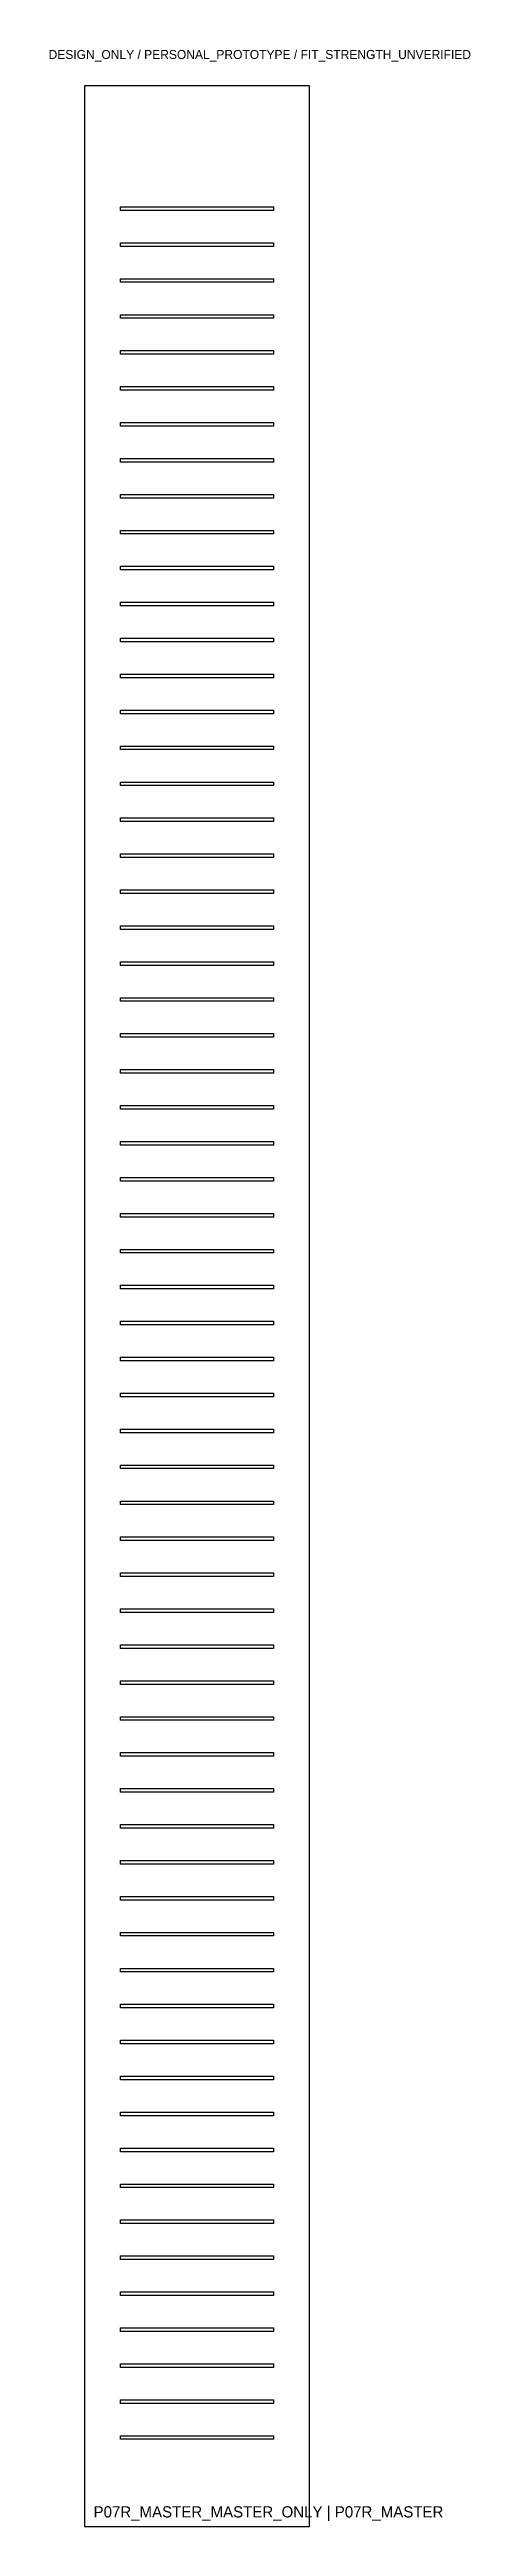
# Model space of a CAD drawing. Header units: millimetres. Extents: x 2 to 96, y 10 to 561.
import ezdxf

# ---------------------------------------------------------------- set-up
doc = ezdxf.new("R2010")
doc.units = ezdxf.units.MM
for name, color, linetype in [('ANNOTATION_NOT_CUT', 7, 'Continuous'), ('CUT_INNER', 3, 'Continuous'), ('CUT_OUTER', 1, 'Continuous')]:
    doc.layers.add(name, color=color, linetype=linetype)

msp = doc.modelspace()

# ---------------------------------------------------------------- linework, layer by layer
at = {"layer": 'CUT_INNER'}
for points in [[(18, 525.4), (18, 526.2), (52, 526.2), (52, 525.4)], [(18, 517.4), (18, 518.2), (52, 518.2), (52, 517.4)], [(18, 509.4), (18, 510.2), (52, 510.2), (52, 509.4)], [(18, 501.4), (18, 502.2), (52, 502.2), (52, 501.4)], [(18, 493.4), (18, 494.2), (52, 494.2), (52, 493.4)], [(18, 485.4), (18, 486.2), (52, 486.2), (52, 485.4)], [(18, 477.4), (18, 478.2), (52, 478.2), (52, 477.4)], [(18, 469.4), (18, 470.2), (52, 470.2), (52, 469.4)], [(18, 461.4), (18, 462.2), (52, 462.2), (52, 461.4)], [(18, 453.4), (18, 454.2), (52, 454.2), (52, 453.4)], [(18, 445.4), (18, 446.2), (52, 446.2), (52, 445.4)], [(18, 437.4), (18, 438.2), (52, 438.2), (52, 437.4)], [(18, 429.4), (18, 430.2), (52, 430.2), (52, 429.4)], [(18, 421.4), (18, 422.2), (52, 422.2), (52, 421.4)], [(18, 413.4), (18, 414.2), (52, 414.2), (52, 413.4)], [(18, 405.4), (18, 406.2), (52, 406.2), (52, 405.4)], [(18, 397.4), (18, 398.2), (52, 398.2), (52, 397.4)], [(18, 389.4), (18, 390.2), (52, 390.2), (52, 389.4)], [(18, 381.4), (18, 382.2), (52, 382.2), (52, 381.4)], [(18, 373.4), (18, 374.2), (52, 374.2), (52, 373.4)], [(18, 365.4), (18, 366.2), (52, 366.2), (52, 365.4)], [(18, 357.4), (18, 358.2), (52, 358.2), (52, 357.4)], [(18, 349.4), (18, 350.2), (52, 350.2), (52, 349.4)], [(18, 341.4), (18, 342.2), (52, 342.2), (52, 341.4)], [(18, 333.4), (18, 334.2), (52, 334.2), (52, 333.4)], [(18, 325.4), (18, 326.2), (52, 326.2), (52, 325.4)], [(18, 317.4), (18, 318.2), (52, 318.2), (52, 317.4)], [(18, 309.4), (18, 310.2), (52, 310.2), (52, 309.4)], [(18, 301.4), (18, 302.2), (52, 302.2), (52, 301.4)], [(18, 293.4), (18, 294.2), (52, 294.2), (52, 293.4)], [(18, 285.4), (18, 286.2), (52, 286.2), (52, 285.4)], [(18, 277.4), (18, 278.2), (52, 278.2), (52, 277.4)], [(18, 269.4), (18, 270.2), (52, 270.2), (52, 269.4)], [(18, 261.4), (18, 262.2), (52, 262.2), (52, 261.4)], [(18, 253.4), (18, 254.2), (52, 254.2), (52, 253.4)], [(18, 245.4), (18, 246.2), (52, 246.2), (52, 245.4)], [(18, 237.4), (18, 238.2), (52, 238.2), (52, 237.4)], [(18, 229.4), (18, 230.2), (52, 230.2), (52, 229.4)], [(18, 221.4), (18, 222.2), (52, 222.2), (52, 221.4)], [(18, 213.4), (18, 214.2), (52, 214.2), (52, 213.4)], [(18, 205.4), (18, 206.2), (52, 206.2), (52, 205.4)], [(18, 197.4), (18, 198.2), (52, 198.2), (52, 197.4)], [(18, 189.4), (18, 190.2), (52, 190.2), (52, 189.4)], [(18, 181.4), (18, 182.2), (52, 182.2), (52, 181.4)], [(18, 173.4), (18, 174.2), (52, 174.2), (52, 173.4)], [(18, 165.4), (18, 166.2), (52, 166.2), (52, 165.4)], [(18, 157.4), (18, 158.2), (52, 158.2), (52, 157.4)], [(18, 149.4), (18, 150.2), (52, 150.2), (52, 149.4)], [(18, 141.4), (18, 142.2), (52, 142.2), (52, 141.4)], [(18, 133.4), (18, 134.2), (52, 134.2), (52, 133.4)], [(18, 125.4), (18, 126.2), (52, 126.2), (52, 125.4)], [(18, 117.4), (18, 118.2), (52, 118.2), (52, 117.4)], [(18, 110.2), (52, 110.2), (52, 109.4), (18, 109.4)], [(18, 101.4), (18, 102.2), (52, 102.2), (52, 101.4)], [(18, 93.4), (18, 94.2), (52, 94.2), (52, 93.4)], [(18, 85.4), (18, 86.2), (52, 86.2), (52, 85.4)], [(18, 77.4), (18, 78.2), (52, 78.2), (52, 77.4)], [(18, 69.4), (18, 70.2), (52, 70.2), (52, 69.4)], [(18, 61.4), (18, 62.2), (52, 62.2), (52, 61.4)], [(18, 53.4), (18, 54.2), (52, 54.2), (52, 53.4)], [(18, 45.4), (18, 46.2), (52, 46.2), (52, 45.4)], [(18, 37.4), (18, 38.2), (52, 38.2), (52, 37.4)], [(18, 29.4), (18, 30.2), (52, 30.2), (52, 29.4)]]:
    msp.add_lwpolyline(points, close=True, dxfattribs=at)
at = {"layer": 'CUT_OUTER'}
msp.add_lwpolyline([(10, 10), (60, 10), (60, 553.1), (10, 553.1)], close=True, dxfattribs=at)

# ---------------------------------------------------------------- texts
at = {"layer": 'ANNOTATION_NOT_CUT'}
for s, height, p in [('DESIGN_ONLY / PERSONAL_PROTOTYPE / FIT_STRENGTH_UNVERIFIED', 2, (2, 559.1)), ('P07R_MASTER_MASTER_ONLY | P07R_MASTER', 2.5, (12, 12))]:
    msp.add_text(s, height=height, dxfattribs=at).set_placement(p)

doc.saveas('drawing.dxf')
